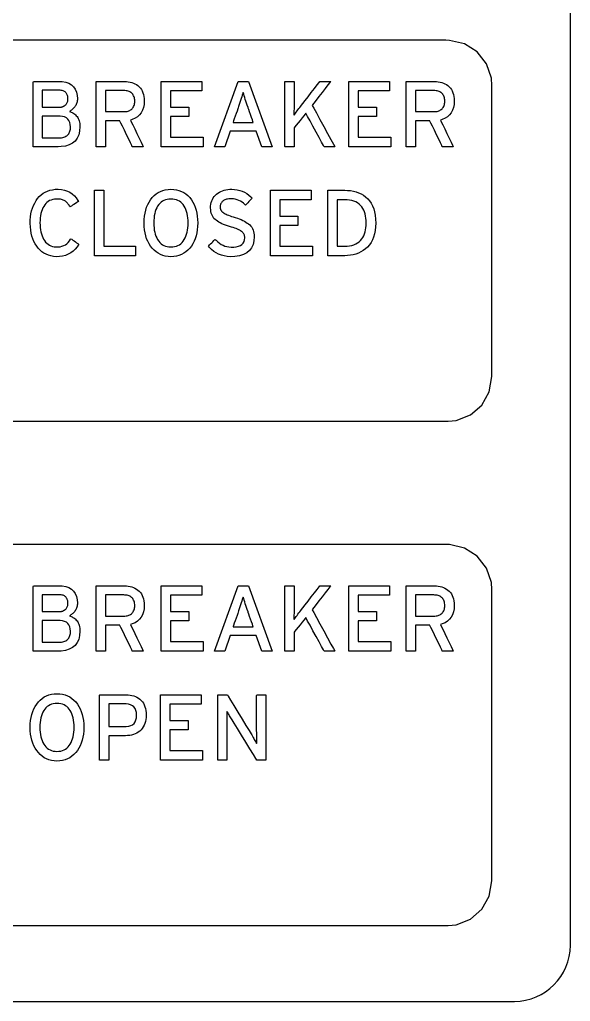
# Model space of a CAD drawing. Extents: x 1 to 47.7, y 0.2 to 33.3.
# Drawn here: x 24.37 to 25.353, y 4.851 to 6.603 of the extents above; entities that cross this region are included whole.
import ezdxf

# ---------------------------------------------------------------- set-up
doc = ezdxf.new("R2010")
doc.units = 0
doc.header["$MEASUREMENT"] = 0
doc.layers.add('4_0_____DWG', color=7, linetype='CONTINUOUS')

msp = doc.modelspace()

# ---------------------------------------------------------------- linework, layer by layer
at = {"layer": '4_0_____DWG'}
for points in [[(24.3505, 4.8511), (24.4235, 4.8511), (24.4945, 4.8511), (24.5634, 4.8511), (24.63, 4.8511), (24.6941, 4.8511), (24.7557, 4.8511), (24.8144, 4.8511), (24.8702, 4.8511), (24.8969, 4.8511), (24.9229, 4.8511), (24.948, 4.8511), (24.9723, 4.8511), (24.9957, 4.8511), (25.0182, 4.8511), (25.0399, 4.8511), (25.0606, 4.8511), (25.0804, 4.8511), (25.0992, 4.8511), (25.117, 4.8511), (25.1339, 4.8511), (25.1497, 4.8511), (25.1645, 4.8511), (25.1782, 4.8511), (25.1908, 4.8511), (25.2023, 4.8511), (25.2127, 4.8511), (25.2219, 4.8511), (25.23, 4.8511), (25.2369, 4.8511), (25.2426, 4.8511), (25.2471, 4.8511), (25.2503, 4.8511), (25.2522, 4.8511), (25.2529, 4.8511), (25.2631, 4.8516), (25.273, 4.8531), (25.2826, 4.8556), (25.2917, 4.859), (25.3005, 4.8632), (25.3087, 4.8682), (25.3164, 4.874), (25.3235, 4.8804), (25.33, 4.8875), (25.3358, 4.8952), (25.3408, 4.9035), (25.345, 4.9122), (25.3484, 4.9214), (25.3508, 4.931), (25.3524, 4.9409), (25.3529, 4.9511), (25.3529, 4.9517), (25.3529, 4.9533), (25.3529, 4.956), (25.3529, 4.9598), (25.3529, 4.9647), (25.3529, 4.9706), (25.3529, 4.9776), (25.3529, 4.9856), (25.3529, 4.9947), (25.3529, 5.0047), (25.3529, 5.0158), (25.3529, 5.0279), (25.3529, 5.041), (25.3529, 5.0551), (25.3529, 5.0701), (25.3529, 5.0862), (25.3529, 5.1032), (25.3529, 5.1211), (25.3529, 5.14), (25.3529, 5.1599), (25.3529, 5.1806), (25.3529, 5.2023), (25.3529, 5.2249), (25.3529, 5.2484), (25.3529, 5.2728), (25.3529, 5.2981), (25.3529, 5.3242), (25.3529, 5.3513), (25.3529, 5.3791), (25.3529, 5.4079), (25.3529, 5.4375), (25.3529, 5.4679), (25.3529, 5.4991), (25.3529, 5.5312), (25.3529, 5.564), (25.3529, 5.5977), (25.3529, 5.6322), (25.3529, 5.6674), (25.3529, 5.7402), (25.3529, 5.816), (25.3529, 5.8948), (25.3529, 5.9765), (25.3529, 6.061), (25.3529, 6.1482), (25.3529, 6.2382), (25.3529, 6.3307), (25.3529, 6.4258), (25.3529, 6.5234), (25.3529, 6.6233)], [(24.2295, 5.8863), (24.4325, 5.8863), (24.6414, 5.8863), (24.8358, 5.8863), (24.9214, 5.8863), (24.9958, 5.8863), (25.0566, 5.8863), (25.1012, 5.8863), (25.1272, 5.8863), (25.135, 5.8863), (25.149, 5.8879), (25.1744, 5.8979), (25.1946, 5.9154), (25.208, 5.9388), (25.2129, 5.9663), (25.2129, 5.9663), (25.2129, 5.9708), (25.2129, 5.9836), (25.2129, 6.03), (25.2129, 6.0975), (25.2129, 6.1778), (25.2129, 6.3442), (25.2129, 6.414), (25.2129, 6.4639), (25.2129, 6.4789), (25.2129, 6.4859), (25.212, 6.4985), (25.2032, 6.5244), (25.1867, 6.5455), (25.164, 6.56), (25.137, 6.5662), (25.1308, 6.5663), (25.1107, 6.5663), (25.0711, 6.5663), (25.0147, 6.5663), (24.9439, 6.5663), (24.8613, 6.5663), (24.6705, 6.5663), (24.2574, 6.5663)], [(24.6221, 6.3764), (24.6221, 6.493), (24.6949, 6.493), (24.6949, 6.4761), (24.639, 6.4761), (24.639, 6.4471), (24.6715, 6.4471), (24.6715, 6.4302), (24.639, 6.4302), (24.639, 6.3933), (24.6973, 6.3933), (24.6973, 6.3764), (24.6221, 6.3764)], [(24.8019, 6.3764), (24.7922, 6.4041), (24.7455, 6.4041), (24.7358, 6.3764), (24.7176, 6.3764), (24.7596, 6.493), (24.7782, 6.493), (24.8207, 6.3764), (24.8019, 6.3764)], [(24.9574, 6.3764), (24.9574, 6.493), (25.0302, 6.493), (25.0302, 6.4761), (24.9743, 6.4761), (24.9743, 6.4471), (25.0068, 6.4471), (25.0068, 6.4302), (24.9743, 6.4302), (24.9743, 6.3933), (25.0326, 6.3933), (25.0326, 6.3764), (24.9574, 6.3764)], [(24.5031, 6.1819), (24.5031, 6.2986), (24.52, 6.2986), (24.52, 6.199), (24.5764, 6.199), (24.5764, 6.1819), (24.5031, 6.1819)], [(24.8173, 6.1819), (24.8173, 6.2986), (24.89, 6.2986), (24.89, 6.2816), (24.8342, 6.2816), (24.8342, 6.2526), (24.8666, 6.2526), (24.8666, 6.2357), (24.8342, 6.2357), (24.8342, 6.1989), (24.8925, 6.1989), (24.8925, 6.1819), (24.8173, 6.1819)], [(24.2295, 4.9863), (24.4325, 4.9863), (24.6414, 4.9863), (24.8358, 4.9863), (24.9214, 4.9863), (24.9958, 4.9863), (25.0566, 4.9863), (25.1012, 4.9863), (25.1272, 4.9863), (25.135, 4.9863), (25.149, 4.9879), (25.1744, 4.9979), (25.1946, 5.0154), (25.208, 5.0388), (25.2129, 5.0663), (25.2129, 5.0663), (25.2129, 5.0708), (25.2129, 5.0836), (25.2129, 5.13), (25.2129, 5.1975), (25.2129, 5.2778), (25.2129, 5.4442), (25.2129, 5.514), (25.2129, 5.5639), (25.2129, 5.5789), (25.2129, 5.5859), (25.212, 5.5984), (25.2032, 5.6244), (25.1867, 5.6455), (25.164, 5.66), (25.137, 5.6662), (25.1308, 5.6663), (25.1107, 5.6663), (25.0711, 5.6663), (25.0147, 5.6663), (24.9439, 5.6663), (24.8613, 5.6663), (24.6705, 5.6663), (24.2574, 5.6663)], [(24.6221, 5.4762), (24.6221, 5.5928), (24.6949, 5.5928), (24.6949, 5.5759), (24.639, 5.5759), (24.639, 5.5469), (24.6715, 5.5469), (24.6715, 5.53), (24.639, 5.53), (24.639, 5.4931), (24.6973, 5.4931), (24.6973, 5.4762), (24.6221, 5.4762)], [(24.8019, 5.4762), (24.7922, 5.5039), (24.7455, 5.5039), (24.7358, 5.4762), (24.7176, 5.4762), (24.7596, 5.5928), (24.7782, 5.5928), (24.8207, 5.4762), (24.8019, 5.4762)], [(24.9574, 5.4762), (24.9574, 5.5928), (25.0302, 5.5928), (25.0302, 5.5759), (24.9743, 5.5759), (24.9743, 5.5469), (25.0068, 5.5469), (25.0068, 5.53), (24.9743, 5.53), (24.9743, 5.4931), (25.0326, 5.4931), (25.0326, 5.4762), (24.9574, 5.4762)], [(24.621, 5.2817), (24.621, 5.3984), (24.6938, 5.3984), (24.6938, 5.3814), (24.6379, 5.3814), (24.6379, 5.3524), (24.6703, 5.3524), (24.6703, 5.3355), (24.6379, 5.3355), (24.6379, 5.2987), (24.6962, 5.2987), (24.6962, 5.2817), (24.621, 5.2817)]]:
    msp.add_lwpolyline(points, dxfattribs=at)
for points in [[(24.4775, 6.4122), (24.4769, 6.4043), (24.4752, 6.3974), (24.4725, 6.3915), (24.4688, 6.3865), (24.4641, 6.3826), (24.4583, 6.3796), (24.4515, 6.3776), (24.4437, 6.3765), (24.4385, 6.3764), (24.4355, 6.3764), (24.43, 6.3764), (24.4229, 6.3764), (24.4151, 6.3764), (24.4075, 6.3764), (24.4008, 6.3764), (24.3961, 6.3764), (24.394, 6.3764), (24.394, 6.3799), (24.394, 6.3909), (24.394, 6.4073), (24.394, 6.4268), (24.394, 6.4471), (24.394, 6.4661), (24.394, 6.4814), (24.394, 6.491), (24.3942, 6.493), (24.397, 6.493), (24.4025, 6.493), (24.4096, 6.493), (24.4177, 6.493), (24.4256, 6.493), (24.4326, 6.493), (24.4378, 6.493), (24.4403, 6.493), (24.4459, 6.4927), (24.4522, 6.4916), (24.4577, 6.4897), (24.4623, 6.487), (24.4661, 6.4835), (24.4691, 6.4791), (24.4712, 6.4739), (24.4724, 6.4679), (24.4728, 6.4623), (24.4728, 6.4603), (24.4726, 6.4584), (24.4723, 6.4566), (24.4719, 6.4548), (24.4713, 6.4532), (24.4707, 6.4516), (24.47, 6.4501), (24.4691, 6.4487), (24.4682, 6.4473), (24.4672, 6.4461), (24.4661, 6.4449), (24.465, 6.4438), (24.4638, 6.4428), (24.4625, 6.4418), (24.4612, 6.4409), (24.4598, 6.44), (24.4586, 6.4393), (24.4603, 6.4388), (24.4619, 6.4382), (24.4635, 6.4375), (24.465, 6.4366), (24.4666, 6.4356), (24.468, 6.4344), (24.4695, 6.4332), (24.4709, 6.4317), (24.4723, 6.4302), (24.4735, 6.4284), (24.4745, 6.4266), (24.4754, 6.4245), (24.4761, 6.4224), (24.4767, 6.42), (24.4771, 6.4176), (24.4774, 6.4149)], [(24.5923, 6.4581), (24.5919, 6.4519), (24.5908, 6.4463), (24.5891, 6.4413), (24.5867, 6.4369), (24.5837, 6.4331), (24.5801, 6.4298), (24.5758, 6.4271), (24.5709, 6.4251), (24.5675, 6.4238), (24.569, 6.4209), (24.5717, 6.4153), (24.5752, 6.408), (24.5791, 6.3998), (24.5831, 6.3917), (24.5865, 6.3845), (24.5891, 6.3792), (24.5904, 6.3765), (24.5901, 6.3764), (24.5885, 6.3764), (24.5859, 6.3764), (24.5827, 6.3764), (24.5793, 6.3764), (24.5761, 6.3764), (24.5734, 6.3764), (24.5716, 6.3764), (24.5709, 6.3764), (24.57, 6.3784), (24.5677, 6.3832), (24.5644, 6.3899), (24.5606, 6.3976), (24.5568, 6.4056), (24.5533, 6.4129), (24.5505, 6.4186), (24.5488, 6.422), (24.5484, 6.4225), (24.5467, 6.4225), (24.5436, 6.4225), (24.5396, 6.4225), (24.5352, 6.4225), (24.5309, 6.4225), (24.5271, 6.4225), (24.5243, 6.4225), (24.5231, 6.4225), (24.523, 6.4214), (24.523, 6.4173), (24.523, 6.411), (24.523, 6.4035), (24.523, 6.3955), (24.523, 6.3879), (24.523, 6.3817), (24.523, 6.3775), (24.523, 6.3764), (24.5222, 6.3764), (24.5204, 6.3764), (24.518, 6.3764), (24.5151, 6.3764), (24.5123, 6.3764), (24.5097, 6.3764), (24.5077, 6.3764), (24.5066, 6.3764), (24.5065, 6.3777), (24.5065, 6.3863), (24.5065, 6.4008), (24.5065, 6.4192), (24.5065, 6.4393), (24.5065, 6.4589), (24.5065, 6.4758), (24.5065, 6.4879), (24.5065, 6.493), (24.508, 6.493), (24.5127, 6.493), (24.5195, 6.493), (24.5277, 6.493), (24.5363, 6.493), (24.5443, 6.493), (24.5509, 6.493), (24.555, 6.493), (24.557, 6.493), (24.5604, 6.4928), (24.5637, 6.4924), (24.5669, 6.4918), (24.57, 6.491), (24.5729, 6.4899), (24.5756, 6.4886), (24.5783, 6.4871), (24.5808, 6.4854), (24.5832, 6.4834), (24.5853, 6.4811), (24.5871, 6.4786), (24.5887, 6.4759), (24.5899, 6.4728), (24.5909, 6.4695), (24.5917, 6.466), (24.5921, 6.4622)], [(24.9131, 6.3764), (24.9119, 6.3786), (24.9087, 6.3844), (24.9042, 6.3928), (24.8988, 6.4026), (24.8933, 6.4128), (24.8881, 6.4224), (24.8839, 6.4301), (24.8812, 6.435), (24.8805, 6.4361), (24.8794, 6.4346), (24.877, 6.4317), (24.8739, 6.4278), (24.8704, 6.4234), (24.8668, 6.419), (24.8636, 6.415), (24.8611, 6.4119), (24.8598, 6.4102), (24.8596, 6.4096), (24.8596, 6.4072), (24.8596, 6.403), (24.8596, 6.3977), (24.8596, 6.392), (24.8596, 6.3864), (24.8596, 6.3815), (24.8596, 6.378), (24.8596, 6.3764), (24.8592, 6.3764), (24.8577, 6.3764), (24.8555, 6.3764), (24.8528, 6.3764), (24.85, 6.3764), (24.8474, 6.3764), (24.8451, 6.3764), (24.8437, 6.3764), (24.8432, 6.3765), (24.8432, 6.3819), (24.8432, 6.3941), (24.8432, 6.4109), (24.8432, 6.4304), (24.8432, 6.4503), (24.8432, 6.4685), (24.8432, 6.483), (24.8432, 6.4916), (24.8433, 6.493), (24.8444, 6.493), (24.8463, 6.493), (24.8488, 6.493), (24.8516, 6.493), (24.8544, 6.493), (24.8568, 6.493), (24.8587, 6.493), (24.8596, 6.493), (24.8596, 6.4922), (24.8596, 6.489), (24.8596, 6.4838), (24.8596, 6.4774), (24.8596, 6.4706), (24.8596, 6.464), (24.8596, 6.4584), (24.8596, 6.4545), (24.8596, 6.453), (24.8596, 6.4505), (24.8596, 6.4481), (24.8596, 6.4457), (24.8596, 6.4433), (24.8595, 6.4409), (24.8595, 6.4386), (24.8594, 6.4362), (24.8594, 6.434), (24.8597, 6.4328), (24.8609, 6.4346), (24.8622, 6.4364), (24.8636, 6.4383), (24.8651, 6.4402), (24.8666, 6.4423), (24.8682, 6.4444), (24.8699, 6.4466), (24.8716, 6.4488), (24.8728, 6.4504), (24.8753, 6.4535), (24.8794, 6.4589), (24.8846, 6.4656), (24.8903, 6.473), (24.8959, 6.4802), (24.9008, 6.4865), (24.9043, 6.491), (24.9058, 6.493), (24.9064, 6.493), (24.9081, 6.493), (24.9107, 6.493), (24.9138, 6.493), (24.9171, 6.493), (24.9202, 6.493), (24.9228, 6.493), (24.9246, 6.493), (24.925, 6.493), (24.9235, 6.491), (24.9201, 6.4866), (24.9153, 6.4805), (24.9097, 6.4734), (24.9041, 6.4662), (24.8989, 6.4596), (24.8948, 6.4543), (24.8924, 6.4512), (24.8922, 6.4502), (24.8949, 6.4453), (24.8996, 6.4366), (24.9058, 6.4252), (24.9126, 6.4126), (24.9194, 6.4001), (24.9254, 6.389), (24.9299, 6.3808), (24.9322, 6.3766), (24.932, 6.3764), (24.9304, 6.3764), (24.9279, 6.3764), (24.9248, 6.3764), (24.9215, 6.3764), (24.9184, 6.3764), (24.9157, 6.3764), (24.9138, 6.3764)], [(25.1457, 6.4581), (25.1453, 6.4519), (25.1442, 6.4463), (25.1425, 6.4413), (25.1401, 6.4369), (25.1371, 6.4331), (25.1335, 6.4298), (25.1292, 6.4271), (25.1243, 6.4251), (25.1209, 6.4238), (25.1224, 6.4209), (25.125, 6.4153), (25.1286, 6.408), (25.1325, 6.3998), (25.1365, 6.3917), (25.1399, 6.3845), (25.1425, 6.3792), (25.1438, 6.3765), (25.1435, 6.3764), (25.1418, 6.3764), (25.1393, 6.3764), (25.1361, 6.3764), (25.1327, 6.3764), (25.1295, 6.3764), (25.1268, 6.3764), (25.1249, 6.3764), (25.1243, 6.3764), (25.1234, 6.3784), (25.121, 6.3832), (25.1178, 6.3899), (25.114, 6.3976), (25.1102, 6.4056), (25.1067, 6.4129), (25.1039, 6.4186), (25.1022, 6.422), (25.1018, 6.4225), (25.1, 6.4225), (25.097, 6.4225), (25.093, 6.4225), (25.0886, 6.4225), (25.0843, 6.4225), (25.0805, 6.4225), (25.0777, 6.4225), (25.0765, 6.4225), (25.0764, 6.4214), (25.0764, 6.4173), (25.0764, 6.411), (25.0764, 6.4035), (25.0764, 6.3955), (25.0764, 6.3879), (25.0764, 6.3817), (25.0764, 6.3775), (25.0764, 6.3764), (25.0756, 6.3764), (25.0738, 6.3764), (25.0713, 6.3764), (25.0685, 6.3764), (25.0657, 6.3764), (25.0631, 6.3764), (25.0611, 6.3764), (25.06, 6.3764), (25.0599, 6.3777), (25.0599, 6.3863), (25.0599, 6.4008), (25.0599, 6.4192), (25.0599, 6.4393), (25.0599, 6.4589), (25.0599, 6.4758), (25.0599, 6.4879), (25.0599, 6.493), (25.0614, 6.493), (25.066, 6.493), (25.0729, 6.493), (25.0811, 6.493), (25.0897, 6.493), (25.0977, 6.493), (25.1042, 6.493), (25.1084, 6.493), (25.1104, 6.493), (25.1138, 6.4928), (25.1171, 6.4924), (25.1203, 6.4918), (25.1233, 6.491), (25.1263, 6.4899), (25.129, 6.4886), (25.1317, 6.4871), (25.1342, 6.4854), (25.1365, 6.4834), (25.1387, 6.4811), (25.1405, 6.4786), (25.142, 6.4759), (25.1433, 6.4728), (25.1443, 6.4695), (25.1451, 6.466), (25.1455, 6.4622)], [(24.4559, 6.4618), (24.4559, 6.4633), (24.4557, 6.4647), (24.4555, 6.4661), (24.4552, 6.4675), (24.4548, 6.4687), (24.4542, 6.47), (24.4536, 6.4711), (24.4529, 6.4722), (24.4521, 6.4732), (24.451, 6.4741), (24.4499, 6.4748), (24.4486, 6.4755), (24.4472, 6.476), (24.4456, 6.4764), (24.444, 6.4768), (24.4422, 6.477), (24.4403, 6.4771), (24.4391, 6.4771), (24.436, 6.4771), (24.4316, 6.4771), (24.4264, 6.4771), (24.4211, 6.4771), (24.4163, 6.4771), (24.4124, 6.4771), (24.4102, 6.4771), (24.4099, 6.4768), (24.4099, 6.4746), (24.4099, 6.4708), (24.4099, 6.4659), (24.4099, 6.4606), (24.4099, 6.4555), (24.4099, 6.4511), (24.4099, 6.448), (24.4099, 6.4468), (24.4111, 6.4468), (24.4142, 6.4468), (24.4186, 6.4468), (24.4238, 6.4468), (24.4291, 6.4468), (24.4339, 6.4468), (24.4378, 6.4468), (24.44, 6.4468), (24.4408, 6.4468), (24.4417, 6.4469), (24.4427, 6.447), (24.4436, 6.4471), (24.4444, 6.4472), (24.4453, 6.4474), (24.446, 6.4477), (24.4468, 6.4479), (24.4475, 6.4482), (24.4482, 6.4486), (24.4488, 6.4489), (24.4494, 6.4492), (24.45, 6.4496), (24.4506, 6.45), (24.4511, 6.4504), (24.4517, 6.4509), (24.4521, 6.4513), (24.4528, 6.4521), (24.4535, 6.4531), (24.4542, 6.4542), (24.4547, 6.4553), (24.4551, 6.4565), (24.4555, 6.4577), (24.4557, 6.459), (24.4559, 6.4604)], [(24.5752, 6.4576), (24.5751, 6.4598), (24.5749, 6.4618), (24.5745, 6.4637), (24.574, 6.4655), (24.5733, 6.4671), (24.5725, 6.4686), (24.5716, 6.47), (24.5705, 6.4712), (24.5693, 6.4723), (24.568, 6.4733), (24.5665, 6.4742), (24.565, 6.4749), (24.5634, 6.4755), (24.5616, 6.476), (24.5597, 6.4763), (24.5578, 6.4765), (24.556, 6.4766), (24.5543, 6.4766), (24.5507, 6.4766), (24.5457, 6.4766), (24.5399, 6.4766), (24.5342, 6.4766), (24.529, 6.4766), (24.5251, 6.4766), (24.5232, 6.4766), (24.523, 6.4758), (24.523, 6.4725), (24.523, 6.4674), (24.523, 6.4611), (24.523, 6.4544), (24.523, 6.4481), (24.523, 6.443), (24.523, 6.4397), (24.5232, 6.439), (24.5251, 6.439), (24.529, 6.439), (24.5342, 6.439), (24.5399, 6.439), (24.5457, 6.439), (24.5507, 6.439), (24.5543, 6.439), (24.556, 6.439), (24.5577, 6.439), (24.5597, 6.4392), (24.5615, 6.4395), (24.5633, 6.4399), (24.5649, 6.4405), (24.5664, 6.4412), (24.5678, 6.442), (24.5692, 6.443), (24.5704, 6.4441), (24.5715, 6.4453), (24.5724, 6.4466), (24.5733, 6.4481), (24.5739, 6.4498), (24.5745, 6.4515), (24.5749, 6.4534), (24.5751, 6.4555)], [(24.7775, 6.4465), (24.7762, 6.4504), (24.7749, 6.454), (24.7737, 6.4576), (24.7726, 6.4609), (24.7716, 6.4641), (24.7706, 6.4672), (24.7697, 6.4701), (24.7688, 6.4729), (24.7681, 6.4713), (24.7672, 6.4684), (24.7663, 6.4654), (24.7653, 6.4623), (24.7643, 6.459), (24.7631, 6.4555), (24.7619, 6.4518), (24.7607, 6.448), (24.76, 6.446), (24.7592, 6.4437), (24.7579, 6.44), (24.7563, 6.4354), (24.7546, 6.4306), (24.753, 6.426), (24.7518, 6.4223), (24.751, 6.4201), (24.7511, 6.4197), (24.7536, 6.4197), (24.7583, 6.4197), (24.7643, 6.4197), (24.7708, 6.4197), (24.7771, 6.4197), (24.7824, 6.4197), (24.7859, 6.4197), (24.7868, 6.4197), (24.7863, 6.4212), (24.7852, 6.4244), (24.7836, 6.4287), (24.782, 6.4336), (24.7803, 6.4384), (24.7789, 6.4425), (24.7778, 6.4454)], [(25.1286, 6.4576), (25.1285, 6.4598), (25.1283, 6.4618), (25.1279, 6.4637), (25.1274, 6.4655), (25.1267, 6.4671), (25.1259, 6.4686), (25.125, 6.47), (25.1239, 6.4712), (25.1227, 6.4723), (25.1214, 6.4733), (25.1199, 6.4742), (25.1184, 6.4749), (25.1167, 6.4755), (25.115, 6.476), (25.1131, 6.4763), (25.1112, 6.4765), (25.1094, 6.4766), (25.1077, 6.4766), (25.1041, 6.4766), (25.0991, 6.4766), (25.0933, 6.4766), (25.0876, 6.4766), (25.0824, 6.4766), (25.0785, 6.4766), (25.0765, 6.4766), (25.0764, 6.4758), (25.0764, 6.4725), (25.0764, 6.4674), (25.0764, 6.4611), (25.0764, 6.4544), (25.0764, 6.4481), (25.0764, 6.443), (25.0764, 6.4397), (25.0765, 6.439), (25.0785, 6.439), (25.0824, 6.439), (25.0876, 6.439), (25.0933, 6.439), (25.0991, 6.439), (25.1041, 6.439), (25.1077, 6.439), (25.1094, 6.439), (25.1111, 6.439), (25.1131, 6.4392), (25.1149, 6.4395), (25.1166, 6.4399), (25.1183, 6.4405), (25.1198, 6.4412), (25.1212, 6.442), (25.1225, 6.443), (25.1238, 6.4441), (25.1249, 6.4453), (25.1258, 6.4466), (25.1267, 6.4481), (25.1273, 6.4498), (25.1279, 6.4515), (25.1283, 6.4534), (25.1285, 6.4555)], [(24.4606, 6.4117), (24.4602, 6.416), (24.4593, 6.4197), (24.4578, 6.423), (24.4558, 6.4257), (24.4532, 6.4278), (24.4501, 6.4294), (24.4464, 6.4305), (24.4421, 6.431), (24.44, 6.4311), (24.4374, 6.4311), (24.4332, 6.4311), (24.428, 6.4311), (24.4225, 6.4311), (24.4173, 6.4311), (24.4131, 6.4311), (24.4105, 6.4311), (24.4099, 6.4309), (24.4099, 6.4284), (24.4099, 6.4237), (24.4099, 6.4174), (24.4099, 6.4105), (24.4099, 6.4038), (24.4099, 6.3979), (24.4099, 6.3939), (24.4099, 6.3923), (24.4111, 6.3923), (24.4143, 6.3923), (24.4188, 6.3923), (24.4241, 6.3923), (24.4295, 6.3923), (24.4343, 6.3923), (24.438, 6.3923), (24.4399, 6.3923), (24.4419, 6.3924), (24.4443, 6.3925), (24.4466, 6.3929), (24.4487, 6.3934), (24.4507, 6.394), (24.4524, 6.3949), (24.4539, 6.3958), (24.4553, 6.3969), (24.4564, 6.3982), (24.4574, 6.3995), (24.4582, 6.401), (24.459, 6.4025), (24.4595, 6.4041), (24.46, 6.4059), (24.4603, 6.4077), (24.4605, 6.4096)], [(24.4753, 6.2024), (24.4722, 6.1976), (24.4688, 6.1935), (24.4651, 6.1899), (24.4609, 6.1868), (24.4564, 6.1843), (24.4516, 6.1824), (24.4463, 6.1811), (24.4408, 6.1803), (24.4351, 6.1801), (24.4302, 6.1805), (24.4256, 6.1814), (24.4212, 6.1826), (24.4171, 6.1843), (24.4132, 6.1864), (24.4096, 6.189), (24.4062, 6.192), (24.4031, 6.1953), (24.4002, 6.1991), (24.3976, 6.2031), (24.3953, 6.2074), (24.3933, 6.212), (24.3917, 6.2168), (24.3905, 6.2219), (24.3895, 6.2274), (24.3889, 6.2331), (24.3886, 6.2391), (24.3888, 6.2451), (24.3892, 6.251), (24.39, 6.2565), (24.3912, 6.2618), (24.3927, 6.2668), (24.3945, 6.2715), (24.3966, 6.2759), (24.3991, 6.2801), (24.4019, 6.284), (24.4049, 6.2875), (24.4082, 6.2906), (24.4117, 6.2933), (24.4155, 6.2955), (24.4195, 6.2973), (24.4238, 6.2987), (24.4283, 6.2997), (24.4331, 6.3003), (24.4385, 6.3004), (24.4444, 6.2999), (24.4498, 6.2988), (24.4549, 6.2972), (24.4595, 6.295), (24.4637, 6.2922), (24.4675, 6.2889), (24.4708, 6.285), (24.4738, 6.2806), (24.4746, 6.2785), (24.4735, 6.2778), (24.4716, 6.2766), (24.4693, 6.2751), (24.4667, 6.2734), (24.4642, 6.2718), (24.4621, 6.2704), (24.4605, 6.2694), (24.4598, 6.269), (24.459, 6.2704), (24.458, 6.2719), (24.457, 6.2733), (24.4559, 6.2746), (24.4549, 6.2759), (24.4537, 6.277), (24.4526, 6.278), (24.4515, 6.2789), (24.4503, 6.2798), (24.449, 6.2805), (24.4476, 6.2811), (24.4461, 6.2816), (24.4445, 6.2821), (24.4429, 6.2825), (24.4412, 6.2827), (24.4394, 6.2829), (24.4376, 6.283), (24.4351, 6.283), (24.4318, 6.2827), (24.4288, 6.2821), (24.4259, 6.2812), (24.4233, 6.2801), (24.4208, 6.2786), (24.4185, 6.2769), (24.4164, 6.2748), (24.4145, 6.2725), (24.4128, 6.2699), (24.4112, 6.267), (24.4098, 6.2639), (24.4087, 6.2606), (24.4077, 6.257), (24.407, 6.2533), (24.4065, 6.2493), (24.4061, 6.245), (24.406, 6.2406), (24.4061, 6.2362), (24.4064, 6.232), (24.4069, 6.228), (24.4076, 6.2242), (24.4085, 6.2207), (24.4097, 6.2173), (24.411, 6.2142), (24.4125, 6.2114), (24.4143, 6.2087), (24.4162, 6.2062), (24.4182, 6.204), (24.4205, 6.2022), (24.4229, 6.2006), (24.4256, 6.1994), (24.4284, 6.1985), (24.4314, 6.1978), (24.4346, 6.1975), (24.4382, 6.1975), (24.4418, 6.1979), (24.4453, 6.1986), (24.4484, 6.1998), (24.4514, 6.2013), (24.4541, 6.2032), (24.4565, 6.2055), (24.4588, 6.2081), (24.4608, 6.2112), (24.4615, 6.2119), (24.4627, 6.2111), (24.4645, 6.2098), (24.4668, 6.2083), (24.4692, 6.2066), (24.4715, 6.205), (24.4734, 6.2037), (24.4748, 6.2027)], [(24.6876, 6.2403), (24.6874, 6.2341), (24.6868, 6.2282), (24.6859, 6.2226), (24.6847, 6.2173), (24.6831, 6.2122), (24.6812, 6.2075), (24.6789, 6.2031), (24.6763, 6.199), (24.6733, 6.1952), (24.67, 6.1917), (24.6665, 6.1887), (24.6626, 6.1861), (24.6586, 6.184), (24.6542, 6.1824), (24.6496, 6.1812), (24.6448, 6.1804), (24.6397, 6.1801), (24.6346, 6.1804), (24.6298, 6.1812), (24.6252, 6.1824), (24.621, 6.184), (24.6169, 6.1861), (24.6132, 6.1887), (24.6097, 6.1917), (24.6065, 6.1952), (24.6035, 6.199), (24.6008, 6.2031), (24.5985, 6.2075), (24.5965, 6.2122), (24.5949, 6.2173), (24.5936, 6.2226), (24.5927, 6.2282), (24.5921, 6.2341), (24.5919, 6.2403), (24.5921, 6.2465), (24.5927, 6.2524), (24.5936, 6.258), (24.5949, 6.2634), (24.5965, 6.2684), (24.5985, 6.2732), (24.6008, 6.2776), (24.6035, 6.2818), (24.6065, 6.2856), (24.6097, 6.289), (24.6132, 6.292), (24.6169, 6.2945), (24.621, 6.2966), (24.6252, 6.2982), (24.6298, 6.2994), (24.6346, 6.3001), (24.6397, 6.3004), (24.6448, 6.3001), (24.6496, 6.2994), (24.6542, 6.2982), (24.6586, 6.2966), (24.6626, 6.2945), (24.6665, 6.292), (24.67, 6.289), (24.6733, 6.2856), (24.6763, 6.2818), (24.6789, 6.2776), (24.6812, 6.2732), (24.6831, 6.2684), (24.6847, 6.2634), (24.6859, 6.258), (24.6868, 6.2524), (24.6874, 6.2465)], [(24.7886, 6.2154), (24.7881, 6.2081), (24.7865, 6.2016), (24.7839, 6.1959), (24.7801, 6.1911), (24.7753, 6.1872), (24.7693, 6.1841), (24.7623, 6.1819), (24.7541, 6.1805), (24.7457, 6.1801), (24.7401, 6.1805), (24.7348, 6.1814), (24.7298, 6.1828), (24.725, 6.1846), (24.7205, 6.1869), (24.7163, 6.1896), (24.7124, 6.1928), (24.7087, 6.1964), (24.7066, 6.199), (24.7074, 6.1997), (24.7087, 6.2011), (24.7105, 6.2029), (24.7126, 6.2049), (24.7146, 6.2069), (24.7164, 6.2088), (24.7178, 6.2102), (24.7186, 6.2109), (24.7203, 6.2093), (24.7233, 6.2066), (24.7263, 6.2042), (24.7295, 6.2021), (24.7328, 6.2004), (24.7362, 6.1991), (24.7398, 6.1981), (24.7434, 6.1975), (24.7472, 6.1972), (24.752, 6.1973), (24.7565, 6.1978), (24.7605, 6.1988), (24.7638, 6.2003), (24.7666, 6.2021), (24.7687, 6.2044), (24.7703, 6.2072), (24.7712, 6.2104), (24.7715, 6.214), (24.7715, 6.2156), (24.7713, 6.217), (24.7709, 6.2184), (24.7704, 6.2197), (24.7698, 6.2209), (24.769, 6.2221), (24.7681, 6.2232), (24.767, 6.2243), (24.7658, 6.2253), (24.7643, 6.2263), (24.7627, 6.2273), (24.7608, 6.2283), (24.7587, 6.2292), (24.7563, 6.2302), (24.7538, 6.2311), (24.751, 6.232), (24.7481, 6.233), (24.7446, 6.2339), (24.7408, 6.2351), (24.7372, 6.2364), (24.7338, 6.2377), (24.7307, 6.239), (24.7278, 6.2404), (24.7251, 6.2419), (24.7227, 6.2435), (24.7205, 6.2451), (24.7185, 6.2467), (24.7167, 6.2485), (24.7151, 6.2505), (24.7138, 6.2528), (24.7127, 6.2552), (24.7119, 6.2578), (24.7112, 6.2607), (24.7108, 6.2637), (24.7107, 6.267), (24.7107, 6.2704), (24.7111, 6.2736), (24.7118, 6.2767), (24.7127, 6.2797), (24.7139, 6.2824), (24.7153, 6.285), (24.7171, 6.2874), (24.7191, 6.2897), (24.7214, 6.2918), (24.7238, 6.2936), (24.7263, 6.2952), (24.729, 6.2966), (24.7319, 6.2977), (24.7349, 6.2987), (24.738, 6.2994), (24.7413, 6.3), (24.7447, 6.3003), (24.7484, 6.3004), (24.7534, 6.3001), (24.7581, 6.2995), (24.7627, 6.2984), (24.7671, 6.2969), (24.7712, 6.2951), (24.7752, 6.2928), (24.7789, 6.2901), (24.7825, 6.287), (24.7849, 6.2846), (24.7842, 6.2839), (24.7829, 6.2825), (24.7811, 6.2807), (24.7791, 6.2786), (24.7771, 6.2765), (24.7753, 6.2747), (24.7739, 6.2732), (24.773, 6.2723), (24.7718, 6.2734), (24.7693, 6.2756), (24.7667, 6.2776), (24.7639, 6.2793), (24.761, 6.2806), (24.7579, 6.2818), (24.7547, 6.2826), (24.7513, 6.2831), (24.7478, 6.2833), (24.7451, 6.2833), (24.743, 6.2831), (24.7411, 6.2829), (24.7393, 6.2825), (24.7376, 6.2821), (24.7361, 6.2815), (24.7347, 6.2809), (24.7335, 6.2802), (24.7324, 6.2793), (24.7314, 6.2784), (24.7305, 6.2773), (24.7298, 6.2763), (24.7291, 6.2752), (24.7286, 6.274), (24.7282, 6.2728), (24.7279, 6.2715), (24.7278, 6.2701), (24.7277, 6.2688), (24.7277, 6.2681), (24.7278, 6.2675), (24.7279, 6.2668), (24.728, 6.2662), (24.7281, 6.2656), (24.7282, 6.2651), (24.7284, 6.2645), (24.7286, 6.264), (24.7289, 6.2635), (24.7292, 6.2629), (24.7295, 6.2624), (24.7299, 6.2618), (24.7303, 6.2613), (24.7308, 6.2608), (24.7313, 6.2603), (24.7319, 6.2598), (24.7325, 6.2593), (24.7334, 6.2586), (24.7348, 6.2577), (24.7365, 6.2567), (24.7384, 6.2558), (24.7405, 6.2549), (24.7428, 6.2539), (24.7454, 6.253), (24.7482, 6.252), (24.7512, 6.251), (24.7547, 6.2499), (24.7584, 6.2488), (24.7618, 6.2475), (24.7651, 6.2462), (24.7681, 6.2448), (24.771, 6.2433), (24.7737, 6.2418), (24.7762, 6.2402), (24.7785, 6.2386), (24.7806, 6.2368), (24.7824, 6.2348), (24.784, 6.2327), (24.7854, 6.2303), (24.7865, 6.2277), (24.7874, 6.225), (24.788, 6.222), (24.7884, 6.2188)], [(25.0055, 6.2402), (25.0053, 6.2332), (25.0045, 6.2267), (25.0033, 6.2206), (25.0017, 6.215), (24.9997, 6.2099), (24.9972, 6.2052), (24.9942, 6.201), (24.9908, 6.1972), (24.9871, 6.194), (24.9831, 6.1911), (24.9789, 6.1886), (24.9746, 6.1865), (24.97, 6.1848), (24.9652, 6.1835), (24.9603, 6.1826), (24.9551, 6.1821), (24.9505, 6.1819), (24.949, 6.1819), (24.9455, 6.1819), (24.9409, 6.1819), (24.9355, 6.1819), (24.9301, 6.1819), (24.9253, 6.1819), (24.9216, 6.1819), (24.9198, 6.1819), (24.9197, 6.1843), (24.9197, 6.1944), (24.9197, 6.2104), (24.9197, 6.2299), (24.9197, 6.2506), (24.9197, 6.2701), (24.9197, 6.286), (24.9197, 6.2962), (24.9198, 6.2986), (24.9216, 6.2986), (24.9253, 6.2986), (24.9301, 6.2986), (24.9355, 6.2986), (24.9409, 6.2986), (24.9455, 6.2986), (24.949, 6.2986), (24.9505, 6.2986), (24.9552, 6.2985), (24.9604, 6.298), (24.9655, 6.2971), (24.9703, 6.2959), (24.9749, 6.2942), (24.9793, 6.2922), (24.9835, 6.2897), (24.9874, 6.2869), (24.9911, 6.2836), (24.9944, 6.2799), (24.9973, 6.2756), (24.9998, 6.2709), (25.0018, 6.2657), (25.0034, 6.2601), (25.0045, 6.2539), (25.0053, 6.2473)], [(24.6704, 6.2403), (24.6703, 6.2449), (24.6699, 6.2492), (24.6694, 6.2533), (24.6687, 6.2572), (24.6677, 6.2608), (24.6665, 6.2642), (24.6651, 6.2674), (24.6635, 6.2703), (24.6617, 6.273), (24.6597, 6.2753), (24.6574, 6.2773), (24.655, 6.279), (24.6523, 6.2804), (24.6495, 6.2815), (24.6464, 6.2823), (24.6431, 6.2828), (24.6397, 6.283), (24.6363, 6.2828), (24.6331, 6.2823), (24.6301, 6.2815), (24.6273, 6.2804), (24.6247, 6.279), (24.6222, 6.2773), (24.62, 6.2753), (24.618, 6.273), (24.6161, 6.2703), (24.6145, 6.2674), (24.6131, 6.2642), (24.6119, 6.2608), (24.6109, 6.2572), (24.6101, 6.2533), (24.6096, 6.2492), (24.6093, 6.2449), (24.6091, 6.2403), (24.6093, 6.2358), (24.6096, 6.2315), (24.6101, 6.2274), (24.6109, 6.2236), (24.6119, 6.22), (24.6131, 6.2166), (24.6145, 6.2135), (24.6161, 6.2106), (24.618, 6.2079), (24.62, 6.2054), (24.6222, 6.2033), (24.6247, 6.2015), (24.6273, 6.2001), (24.6301, 6.1989), (24.6331, 6.1981), (24.6363, 6.1976), (24.6397, 6.1975), (24.6431, 6.1976), (24.6464, 6.1981), (24.6495, 6.1989), (24.6523, 6.2001), (24.655, 6.2015), (24.6574, 6.2033), (24.6597, 6.2054), (24.6617, 6.2079), (24.6635, 6.2106), (24.6651, 6.2135), (24.6665, 6.2166), (24.6677, 6.22), (24.6687, 6.2236), (24.6694, 6.2274), (24.6699, 6.2315), (24.6703, 6.2358)], [(24.9883, 6.2402), (24.9882, 6.2446), (24.9878, 6.2487), (24.9872, 6.2527), (24.9864, 6.2564), (24.9852, 6.2599), (24.9839, 6.2632), (24.9823, 6.2662), (24.9804, 6.2691), (24.9783, 6.2717), (24.9758, 6.274), (24.973, 6.2761), (24.9699, 6.2778), (24.9665, 6.2792), (24.9628, 6.2803), (24.9588, 6.281), (24.9545, 6.2815), (24.9505, 6.2816), (24.9498, 6.2816), (24.9483, 6.2816), (24.9461, 6.2816), (24.9437, 6.2816), (24.9413, 6.2816), (24.9391, 6.2816), (24.9375, 6.2816), (24.9367, 6.2816), (24.9366, 6.28), (24.9366, 6.2728), (24.9366, 6.2614), (24.9366, 6.2476), (24.9366, 6.2329), (24.9366, 6.2191), (24.9366, 6.2077), (24.9366, 6.2005), (24.9367, 6.1989), (24.9375, 6.1989), (24.9391, 6.1989), (24.9413, 6.1989), (24.9437, 6.1989), (24.9461, 6.1989), (24.9483, 6.1989), (24.9498, 6.1989), (24.9505, 6.1989), (24.9545, 6.199), (24.9588, 6.1995), (24.9628, 6.2003), (24.9665, 6.2014), (24.9699, 6.2028), (24.973, 6.2046), (24.9758, 6.2066), (24.9783, 6.209), (24.9804, 6.2117), (24.9823, 6.2145), (24.9839, 6.2176), (24.9852, 6.2208), (24.9864, 6.2243), (24.9872, 6.228), (24.9878, 6.2318), (24.9882, 6.2359)], [(24.4775, 5.5119), (24.4769, 5.5041), (24.4752, 5.4972), (24.4725, 5.4913), (24.4688, 5.4863), (24.4641, 5.4824), (24.4583, 5.4794), (24.4515, 5.4774), (24.4437, 5.4763), (24.4385, 5.4762), (24.4355, 5.4762), (24.43, 5.4762), (24.4229, 5.4762), (24.4151, 5.4762), (24.4075, 5.4762), (24.4008, 5.4762), (24.3961, 5.4762), (24.394, 5.4762), (24.394, 5.4797), (24.394, 5.4907), (24.394, 5.5071), (24.394, 5.5266), (24.394, 5.5469), (24.394, 5.5659), (24.394, 5.5812), (24.394, 5.5908), (24.3942, 5.5928), (24.397, 5.5928), (24.4025, 5.5928), (24.4096, 5.5928), (24.4177, 5.5928), (24.4256, 5.5928), (24.4326, 5.5928), (24.4378, 5.5928), (24.4403, 5.5928), (24.4459, 5.5925), (24.4522, 5.5914), (24.4577, 5.5895), (24.4623, 5.5868), (24.4661, 5.5833), (24.4691, 5.5789), (24.4712, 5.5737), (24.4724, 5.5677), (24.4728, 5.5621), (24.4728, 5.5601), (24.4726, 5.5582), (24.4723, 5.5564), (24.4719, 5.5546), (24.4713, 5.553), (24.4707, 5.5514), (24.47, 5.5499), (24.4691, 5.5485), (24.4682, 5.5471), (24.4672, 5.5459), (24.4661, 5.5447), (24.465, 5.5436), (24.4638, 5.5426), (24.4625, 5.5416), (24.4612, 5.5407), (24.4598, 5.5398), (24.4586, 5.5391), (24.4603, 5.5386), (24.4619, 5.538), (24.4635, 5.5373), (24.465, 5.5364), (24.4666, 5.5354), (24.468, 5.5342), (24.4695, 5.533), (24.4709, 5.5315), (24.4723, 5.53), (24.4735, 5.5282), (24.4745, 5.5264), (24.4754, 5.5243), (24.4761, 5.5222), (24.4767, 5.5198), (24.4771, 5.5174), (24.4774, 5.5147)], [(24.5923, 5.5579), (24.5919, 5.5517), (24.5908, 5.5461), (24.5891, 5.5411), (24.5867, 5.5367), (24.5837, 5.5329), (24.5801, 5.5296), (24.5758, 5.5269), (24.5709, 5.5249), (24.5675, 5.5236), (24.569, 5.5207), (24.5717, 5.5151), (24.5752, 5.5078), (24.5791, 5.4996), (24.5831, 5.4915), (24.5865, 5.4843), (24.5891, 5.479), (24.5904, 5.4763), (24.5901, 5.4762), (24.5885, 5.4762), (24.5859, 5.4762), (24.5827, 5.4762), (24.5793, 5.4762), (24.5761, 5.4762), (24.5734, 5.4762), (24.5716, 5.4762), (24.5709, 5.4762), (24.57, 5.4782), (24.5677, 5.483), (24.5644, 5.4897), (24.5606, 5.4974), (24.5568, 5.5054), (24.5533, 5.5127), (24.5505, 5.5184), (24.5488, 5.5218), (24.5484, 5.5223), (24.5467, 5.5223), (24.5436, 5.5223), (24.5396, 5.5223), (24.5352, 5.5223), (24.5309, 5.5223), (24.5271, 5.5223), (24.5243, 5.5223), (24.5231, 5.5223), (24.523, 5.5212), (24.523, 5.5171), (24.523, 5.5108), (24.523, 5.5033), (24.523, 5.4953), (24.523, 5.4877), (24.523, 5.4815), (24.523, 5.4773), (24.523, 5.4762), (24.5222, 5.4762), (24.5204, 5.4762), (24.518, 5.4762), (24.5151, 5.4762), (24.5123, 5.4762), (24.5097, 5.4762), (24.5077, 5.4762), (24.5066, 5.4762), (24.5065, 5.4775), (24.5065, 5.486), (24.5065, 5.5006), (24.5065, 5.519), (24.5065, 5.5391), (24.5065, 5.5587), (24.5065, 5.5756), (24.5065, 5.5877), (24.5065, 5.5928), (24.508, 5.5928), (24.5127, 5.5928), (24.5195, 5.5928), (24.5277, 5.5928), (24.5363, 5.5928), (24.5443, 5.5928), (24.5509, 5.5928), (24.555, 5.5928), (24.557, 5.5928), (24.5604, 5.5926), (24.5637, 5.5922), (24.5669, 5.5916), (24.57, 5.5908), (24.5729, 5.5897), (24.5756, 5.5884), (24.5783, 5.5869), (24.5808, 5.5852), (24.5832, 5.5832), (24.5853, 5.5809), (24.5871, 5.5784), (24.5887, 5.5757), (24.5899, 5.5726), (24.5909, 5.5693), (24.5917, 5.5658), (24.5921, 5.562)], [(24.9131, 5.4762), (24.9119, 5.4784), (24.9087, 5.4842), (24.9042, 5.4926), (24.8988, 5.5024), (24.8933, 5.5126), (24.8881, 5.5222), (24.8839, 5.5299), (24.8812, 5.5348), (24.8805, 5.5359), (24.8794, 5.5344), (24.877, 5.5315), (24.8739, 5.5276), (24.8704, 5.5232), (24.8668, 5.5188), (24.8636, 5.5148), (24.8611, 5.5117), (24.8598, 5.51), (24.8596, 5.5094), (24.8596, 5.507), (24.8596, 5.5028), (24.8596, 5.4975), (24.8596, 5.4918), (24.8596, 5.4862), (24.8596, 5.4813), (24.8596, 5.4778), (24.8596, 5.4762), (24.8592, 5.4762), (24.8577, 5.4762), (24.8555, 5.4762), (24.8528, 5.4762), (24.85, 5.4762), (24.8474, 5.4762), (24.8451, 5.4762), (24.8437, 5.4762), (24.8432, 5.4763), (24.8432, 5.4817), (24.8432, 5.4939), (24.8432, 5.5107), (24.8432, 5.5302), (24.8432, 5.5501), (24.8432, 5.5683), (24.8432, 5.5828), (24.8432, 5.5914), (24.8433, 5.5928), (24.8444, 5.5928), (24.8463, 5.5928), (24.8488, 5.5928), (24.8516, 5.5928), (24.8544, 5.5928), (24.8568, 5.5928), (24.8587, 5.5928), (24.8596, 5.5928), (24.8596, 5.592), (24.8596, 5.5888), (24.8596, 5.5836), (24.8596, 5.5772), (24.8596, 5.5704), (24.8596, 5.5638), (24.8596, 5.5582), (24.8596, 5.5543), (24.8596, 5.5528), (24.8596, 5.5503), (24.8596, 5.5479), (24.8596, 5.5455), (24.8596, 5.5431), (24.8595, 5.5407), (24.8595, 5.5384), (24.8594, 5.536), (24.8594, 5.5338), (24.8597, 5.5326), (24.8609, 5.5344), (24.8622, 5.5362), (24.8636, 5.5381), (24.8651, 5.54), (24.8666, 5.5421), (24.8682, 5.5442), (24.8699, 5.5464), (24.8716, 5.5486), (24.8728, 5.5502), (24.8753, 5.5533), (24.8794, 5.5587), (24.8846, 5.5654), (24.8903, 5.5728), (24.8959, 5.58), (24.9008, 5.5863), (24.9043, 5.5908), (24.9058, 5.5928), (24.9064, 5.5928), (24.9081, 5.5928), (24.9107, 5.5928), (24.9138, 5.5928), (24.9171, 5.5928), (24.9202, 5.5928), (24.9228, 5.5928), (24.9246, 5.5928), (24.925, 5.5928), (24.9235, 5.5908), (24.9201, 5.5864), (24.9153, 5.5803), (24.9097, 5.5732), (24.9041, 5.566), (24.8989, 5.5594), (24.8948, 5.5541), (24.8924, 5.551), (24.8922, 5.55), (24.8949, 5.5451), (24.8996, 5.5364), (24.9058, 5.525), (24.9126, 5.5124), (24.9194, 5.4999), (24.9254, 5.4888), (24.9299, 5.4806), (24.9322, 5.4764), (24.932, 5.4762), (24.9304, 5.4762), (24.9279, 5.4762), (24.9248, 5.4762), (24.9215, 5.4762), (24.9184, 5.4762), (24.9157, 5.4762), (24.9138, 5.4762)], [(25.1457, 5.5579), (25.1453, 5.5517), (25.1442, 5.5461), (25.1425, 5.5411), (25.1401, 5.5367), (25.1371, 5.5329), (25.1335, 5.5296), (25.1292, 5.5269), (25.1243, 5.5249), (25.1209, 5.5236), (25.1224, 5.5207), (25.125, 5.5151), (25.1286, 5.5078), (25.1325, 5.4996), (25.1365, 5.4915), (25.1399, 5.4843), (25.1425, 5.479), (25.1438, 5.4763), (25.1435, 5.4762), (25.1418, 5.4762), (25.1393, 5.4762), (25.1361, 5.4762), (25.1327, 5.4762), (25.1295, 5.4762), (25.1268, 5.4762), (25.1249, 5.4762), (25.1243, 5.4762), (25.1234, 5.4782), (25.121, 5.483), (25.1178, 5.4897), (25.114, 5.4974), (25.1102, 5.5054), (25.1067, 5.5127), (25.1039, 5.5184), (25.1022, 5.5218), (25.1018, 5.5223), (25.1, 5.5223), (25.097, 5.5223), (25.093, 5.5223), (25.0886, 5.5223), (25.0843, 5.5223), (25.0805, 5.5223), (25.0777, 5.5223), (25.0765, 5.5223), (25.0764, 5.5212), (25.0764, 5.5171), (25.0764, 5.5108), (25.0764, 5.5033), (25.0764, 5.4953), (25.0764, 5.4877), (25.0764, 5.4815), (25.0764, 5.4773), (25.0764, 5.4762), (25.0756, 5.4762), (25.0738, 5.4762), (25.0713, 5.4762), (25.0685, 5.4762), (25.0657, 5.4762), (25.0631, 5.4762), (25.0611, 5.4762), (25.06, 5.4762), (25.0599, 5.4775), (25.0599, 5.486), (25.0599, 5.5006), (25.0599, 5.519), (25.0599, 5.5391), (25.0599, 5.5587), (25.0599, 5.5756), (25.0599, 5.5877), (25.0599, 5.5928), (25.0614, 5.5928), (25.066, 5.5928), (25.0729, 5.5928), (25.0811, 5.5928), (25.0897, 5.5928), (25.0977, 5.5928), (25.1042, 5.5928), (25.1084, 5.5928), (25.1104, 5.5928), (25.1138, 5.5926), (25.1171, 5.5922), (25.1203, 5.5916), (25.1233, 5.5908), (25.1263, 5.5897), (25.129, 5.5884), (25.1317, 5.5869), (25.1342, 5.5852), (25.1365, 5.5832), (25.1387, 5.5809), (25.1405, 5.5784), (25.142, 5.5757), (25.1433, 5.5726), (25.1443, 5.5693), (25.1451, 5.5658), (25.1455, 5.562)], [(24.4559, 5.5616), (24.4559, 5.5631), (24.4557, 5.5645), (24.4555, 5.5659), (24.4552, 5.5673), (24.4548, 5.5685), (24.4542, 5.5698), (24.4536, 5.5709), (24.4529, 5.572), (24.4521, 5.573), (24.451, 5.5739), (24.4499, 5.5746), (24.4486, 5.5753), (24.4472, 5.5758), (24.4456, 5.5762), (24.444, 5.5766), (24.4422, 5.5768), (24.4403, 5.5769), (24.4391, 5.5769), (24.436, 5.5769), (24.4316, 5.5769), (24.4264, 5.5769), (24.4211, 5.5769), (24.4163, 5.5769), (24.4124, 5.5769), (24.4102, 5.5769), (24.4099, 5.5766), (24.4099, 5.5744), (24.4099, 5.5706), (24.4099, 5.5657), (24.4099, 5.5604), (24.4099, 5.5553), (24.4099, 5.5509), (24.4099, 5.5478), (24.4099, 5.5466), (24.4111, 5.5466), (24.4142, 5.5466), (24.4186, 5.5466), (24.4238, 5.5466), (24.4291, 5.5466), (24.4339, 5.5466), (24.4378, 5.5466), (24.44, 5.5466), (24.4408, 5.5466), (24.4417, 5.5467), (24.4427, 5.5468), (24.4436, 5.5469), (24.4444, 5.547), (24.4453, 5.5472), (24.446, 5.5475), (24.4468, 5.5477), (24.4475, 5.548), (24.4482, 5.5484), (24.4488, 5.5487), (24.4494, 5.549), (24.45, 5.5494), (24.4506, 5.5498), (24.4511, 5.5502), (24.4517, 5.5507), (24.4521, 5.5511), (24.4528, 5.5519), (24.4535, 5.5529), (24.4542, 5.554), (24.4547, 5.5551), (24.4551, 5.5563), (24.4555, 5.5575), (24.4557, 5.5588), (24.4559, 5.5602)], [(24.5752, 5.5574), (24.5751, 5.5596), (24.5749, 5.5616), (24.5745, 5.5635), (24.574, 5.5653), (24.5733, 5.5669), (24.5725, 5.5684), (24.5716, 5.5698), (24.5705, 5.571), (24.5693, 5.5721), (24.568, 5.5731), (24.5665, 5.574), (24.565, 5.5747), (24.5634, 5.5753), (24.5616, 5.5758), (24.5597, 5.5761), (24.5578, 5.5763), (24.556, 5.5764), (24.5543, 5.5764), (24.5507, 5.5764), (24.5457, 5.5764), (24.5399, 5.5764), (24.5342, 5.5764), (24.529, 5.5764), (24.5251, 5.5764), (24.5232, 5.5764), (24.523, 5.5756), (24.523, 5.5723), (24.523, 5.5672), (24.523, 5.5609), (24.523, 5.5542), (24.523, 5.5479), (24.523, 5.5428), (24.523, 5.5395), (24.5232, 5.5388), (24.5251, 5.5388), (24.529, 5.5388), (24.5342, 5.5388), (24.5399, 5.5388), (24.5457, 5.5388), (24.5507, 5.5388), (24.5543, 5.5388), (24.556, 5.5388), (24.5577, 5.5388), (24.5597, 5.539), (24.5615, 5.5393), (24.5633, 5.5397), (24.5649, 5.5403), (24.5664, 5.541), (24.5678, 5.5418), (24.5692, 5.5428), (24.5704, 5.5439), (24.5715, 5.5451), (24.5724, 5.5464), (24.5733, 5.5479), (24.5739, 5.5496), (24.5745, 5.5513), (24.5749, 5.5532), (24.5751, 5.5553)], [(24.7775, 5.5463), (24.7762, 5.5502), (24.7749, 5.5538), (24.7737, 5.5574), (24.7726, 5.5607), (24.7716, 5.5639), (24.7706, 5.567), (24.7697, 5.5699), (24.7688, 5.5727), (24.7681, 5.5711), (24.7672, 5.5682), (24.7663, 5.5652), (24.7653, 5.5621), (24.7643, 5.5588), (24.7631, 5.5553), (24.7619, 5.5516), (24.7607, 5.5478), (24.76, 5.5458), (24.7592, 5.5435), (24.7579, 5.5398), (24.7563, 5.5352), (24.7546, 5.5304), (24.753, 5.5258), (24.7518, 5.5221), (24.751, 5.5199), (24.7511, 5.5195), (24.7536, 5.5195), (24.7583, 5.5195), (24.7643, 5.5195), (24.7708, 5.5195), (24.7771, 5.5195), (24.7824, 5.5195), (24.7859, 5.5195), (24.7868, 5.5195), (24.7863, 5.521), (24.7852, 5.5242), (24.7836, 5.5285), (24.782, 5.5334), (24.7803, 5.5382), (24.7789, 5.5423), (24.7778, 5.5452)], [(25.1286, 5.5574), (25.1285, 5.5596), (25.1283, 5.5616), (25.1279, 5.5635), (25.1274, 5.5653), (25.1267, 5.5669), (25.1259, 5.5684), (25.125, 5.5698), (25.1239, 5.571), (25.1227, 5.5721), (25.1214, 5.5731), (25.1199, 5.574), (25.1184, 5.5747), (25.1167, 5.5753), (25.115, 5.5758), (25.1131, 5.5761), (25.1112, 5.5763), (25.1094, 5.5764), (25.1077, 5.5764), (25.1041, 5.5764), (25.0991, 5.5764), (25.0933, 5.5764), (25.0876, 5.5764), (25.0824, 5.5764), (25.0785, 5.5764), (25.0765, 5.5764), (25.0764, 5.5756), (25.0764, 5.5723), (25.0764, 5.5672), (25.0764, 5.5609), (25.0764, 5.5542), (25.0764, 5.5479), (25.0764, 5.5428), (25.0764, 5.5395), (25.0765, 5.5388), (25.0785, 5.5388), (25.0824, 5.5388), (25.0876, 5.5388), (25.0933, 5.5388), (25.0991, 5.5388), (25.1041, 5.5388), (25.1077, 5.5388), (25.1094, 5.5388), (25.1111, 5.5388), (25.1131, 5.539), (25.1149, 5.5393), (25.1166, 5.5397), (25.1183, 5.5403), (25.1198, 5.541), (25.1212, 5.5418), (25.1225, 5.5428), (25.1238, 5.5439), (25.1249, 5.5451), (25.1258, 5.5464), (25.1267, 5.5479), (25.1273, 5.5496), (25.1279, 5.5513), (25.1283, 5.5532), (25.1285, 5.5553)], [(24.4606, 5.5115), (24.4602, 5.5158), (24.4593, 5.5195), (24.4578, 5.5228), (24.4558, 5.5255), (24.4532, 5.5276), (24.4501, 5.5292), (24.4464, 5.5303), (24.4421, 5.5308), (24.44, 5.5309), (24.4374, 5.5309), (24.4332, 5.5309), (24.428, 5.5309), (24.4225, 5.5309), (24.4173, 5.5309), (24.4131, 5.5309), (24.4105, 5.5309), (24.4099, 5.5307), (24.4099, 5.5282), (24.4099, 5.5235), (24.4099, 5.5172), (24.4099, 5.5103), (24.4099, 5.5036), (24.4099, 5.4977), (24.4099, 5.4937), (24.4099, 5.4921), (24.4111, 5.4921), (24.4143, 5.4921), (24.4188, 5.4921), (24.4241, 5.4921), (24.4295, 5.4921), (24.4343, 5.4921), (24.438, 5.4921), (24.4399, 5.4921), (24.4419, 5.4922), (24.4443, 5.4923), (24.4466, 5.4927), (24.4487, 5.4932), (24.4507, 5.4938), (24.4524, 5.4947), (24.4539, 5.4956), (24.4553, 5.4967), (24.4564, 5.498), (24.4574, 5.4993), (24.4582, 5.5008), (24.459, 5.5023), (24.4595, 5.5039), (24.46, 5.5057), (24.4603, 5.5075), (24.4605, 5.5094)], [(24.4843, 5.3401), (24.4841, 5.3339), (24.4835, 5.328), (24.4827, 5.3224), (24.4814, 5.3171), (24.4798, 5.312), (24.4779, 5.3073), (24.4756, 5.3029), (24.473, 5.2988), (24.47, 5.295), (24.4667, 5.2915), (24.4632, 5.2885), (24.4594, 5.2859), (24.4553, 5.2838), (24.451, 5.2822), (24.4464, 5.281), (24.4415, 5.2802), (24.4364, 5.2799), (24.4313, 5.2802), (24.4265, 5.281), (24.422, 5.2822), (24.4177, 5.2838), (24.4137, 5.2859), (24.4099, 5.2885), (24.4064, 5.2915), (24.4032, 5.295), (24.4002, 5.2988), (24.3975, 5.3029), (24.3952, 5.3073), (24.3932, 5.312), (24.3916, 5.3171), (24.3903, 5.3224), (24.3894, 5.328), (24.3888, 5.3339), (24.3886, 5.3401), (24.3888, 5.3463), (24.3894, 5.3522), (24.3903, 5.3578), (24.3916, 5.3632), (24.3932, 5.3682), (24.3952, 5.373), (24.3975, 5.3774), (24.4002, 5.3816), (24.4032, 5.3854), (24.4064, 5.3888), (24.4099, 5.3918), (24.4137, 5.3943), (24.4177, 5.3964), (24.422, 5.398), (24.4265, 5.3992), (24.4313, 5.3999), (24.4364, 5.4002), (24.4415, 5.3999), (24.4464, 5.3992), (24.451, 5.398), (24.4553, 5.3964), (24.4594, 5.3943), (24.4632, 5.3918), (24.4667, 5.3888), (24.47, 5.3854), (24.473, 5.3816), (24.4756, 5.3774), (24.4779, 5.373), (24.4798, 5.3682), (24.4814, 5.3632), (24.4827, 5.3578), (24.4835, 5.3522), (24.4841, 5.3463)], [(24.5957, 5.3619), (24.5955, 5.3578), (24.5951, 5.3539), (24.5944, 5.3503), (24.5934, 5.3469), (24.5921, 5.3438), (24.5905, 5.3409), (24.5887, 5.3382), (24.5865, 5.3358), (24.5842, 5.3336), (24.5816, 5.3317), (24.5789, 5.33), (24.576, 5.3285), (24.5729, 5.3274), (24.5696, 5.3264), (24.5662, 5.3258), (24.5625, 5.3254), (24.5587, 5.3252), (24.5574, 5.3252), (24.5546, 5.3252), (24.5505, 5.3252), (24.5455, 5.3252), (24.5404, 5.3252), (24.5356, 5.3252), (24.5317, 5.3252), (24.5293, 5.3252), (24.5287, 5.325), (24.5287, 5.3224), (24.5287, 5.3173), (24.5287, 5.3106), (24.5287, 5.3031), (24.5287, 5.2956), (24.5287, 5.289), (24.5287, 5.2841), (24.5287, 5.2818), (24.5284, 5.2817), (24.5269, 5.2817), (24.5246, 5.2817), (24.5219, 5.2817), (24.519, 5.2817), (24.5163, 5.2817), (24.514, 5.2817), (24.5126, 5.2817), (24.5122, 5.282), (24.5122, 5.2882), (24.5122, 5.3013), (24.5122, 5.3189), (24.5122, 5.3389), (24.5122, 5.359), (24.5122, 5.3771), (24.5122, 5.3907), (24.5122, 5.3978), (24.513, 5.3984), (24.5168, 5.3984), (24.5231, 5.3984), (24.5308, 5.3984), (24.539, 5.3984), (24.5469, 5.3984), (24.5535, 5.3984), (24.558, 5.3984), (24.5598, 5.3984), (24.5635, 5.3982), (24.5669, 5.3978), (24.5703, 5.3972), (24.5734, 5.3963), (24.5764, 5.3952), (24.5792, 5.3938), (24.5819, 5.3922), (24.5844, 5.3903), (24.5867, 5.3882), (24.5888, 5.3857), (24.5906, 5.3831), (24.5921, 5.3802), (24.5934, 5.377), (24.5944, 5.3736), (24.5951, 5.3699), (24.5955, 5.366)], [(24.7932, 5.2817), (24.7915, 5.2844), (24.7871, 5.2915), (24.7808, 5.3018), (24.7734, 5.3138), (24.7657, 5.3263), (24.7585, 5.338), (24.7527, 5.3475), (24.749, 5.3535), (24.7478, 5.3554), (24.7467, 5.3572), (24.7457, 5.359), (24.7446, 5.3607), (24.7436, 5.3624), (24.7427, 5.364), (24.7418, 5.3656), (24.7409, 5.3671), (24.74, 5.3686), (24.7397, 5.3676), (24.7397, 5.3648), (24.7397, 5.3619), (24.7397, 5.359), (24.7397, 5.3559), (24.7397, 5.3527), (24.7398, 5.3495), (24.7398, 5.3461), (24.7398, 5.3427), (24.7398, 5.3406), (24.7398, 5.3351), (24.7398, 5.327), (24.7398, 5.3171), (24.7398, 5.3068), (24.7398, 5.297), (24.7398, 5.2888), (24.7398, 5.2834), (24.7398, 5.2817), (24.7391, 5.2817), (24.7374, 5.2817), (24.735, 5.2817), (24.7322, 5.2817), (24.7294, 5.2817), (24.7269, 5.2817), (24.7248, 5.2817), (24.7236, 5.2817), (24.7234, 5.2826), (24.7234, 5.2901), (24.7234, 5.3039), (24.7234, 5.3217), (24.7234, 5.3415), (24.7234, 5.3611), (24.7234, 5.3785), (24.7234, 5.3915), (24.7234, 5.398), (24.7238, 5.3984), (24.7252, 5.3984), (24.7274, 5.3984), (24.7302, 5.3984), (24.7331, 5.3984), (24.736, 5.3984), (24.7384, 5.3984), (24.7401, 5.3984), (24.7407, 5.3984), (24.7422, 5.3958), (24.7464, 5.3888), (24.7524, 5.3789), (24.7595, 5.3671), (24.7669, 5.3549), (24.7737, 5.3436), (24.7793, 5.3344), (24.7828, 5.3285), (24.784, 5.3265), (24.7853, 5.3244), (24.7865, 5.3223), (24.7876, 5.3203), (24.7887, 5.3183), (24.7898, 5.3165), (24.7908, 5.3147), (24.7917, 5.313), (24.7926, 5.3113), (24.793, 5.3123), (24.793, 5.3152), (24.7929, 5.3181), (24.7929, 5.3212), (24.7929, 5.3243), (24.7929, 5.3275), (24.7929, 5.3308), (24.7928, 5.3342), (24.7928, 5.3377), (24.7928, 5.3398), (24.7928, 5.3452), (24.7928, 5.3533), (24.7928, 5.3631), (24.7928, 5.3734), (24.7928, 5.3832), (24.7928, 5.3913), (24.7928, 5.3967), (24.7929, 5.3984), (24.7936, 5.3984), (24.7953, 5.3984), (24.7977, 5.3984), (24.8004, 5.3984), (24.8032, 5.3984), (24.8058, 5.3984), (24.8078, 5.3984), (24.8091, 5.3984), (24.8093, 5.3975), (24.8093, 5.39), (24.8093, 5.3762), (24.8093, 5.3584), (24.8093, 5.3386), (24.8093, 5.319), (24.8093, 5.3016), (24.8093, 5.2886), (24.8093, 5.2821), (24.809, 5.2817), (24.8076, 5.2817), (24.8055, 5.2817), (24.803, 5.2817), (24.8002, 5.2817), (24.7976, 5.2817), (24.7953, 5.2817), (24.7937, 5.2817)], [(24.4671, 5.3401), (24.467, 5.3447), (24.4667, 5.349), (24.4661, 5.3531), (24.4654, 5.357), (24.4644, 5.3606), (24.4632, 5.364), (24.4618, 5.3672), (24.4602, 5.3701), (24.4584, 5.3728), (24.4564, 5.3751), (24.4541, 5.3771), (24.4517, 5.3788), (24.449, 5.3802), (24.4462, 5.3813), (24.4431, 5.3821), (24.4399, 5.3826), (24.4364, 5.3828), (24.433, 5.3826), (24.4298, 5.3821), (24.4268, 5.3813), (24.424, 5.3802), (24.4214, 5.3788), (24.419, 5.3771), (24.4167, 5.3751), (24.4147, 5.3728), (24.4128, 5.3701), (24.4112, 5.3672), (24.4098, 5.364), (24.4086, 5.3606), (24.4076, 5.357), (24.4068, 5.3531), (24.4063, 5.349), (24.406, 5.3447), (24.4059, 5.3401), (24.406, 5.3356), (24.4063, 5.3313), (24.4068, 5.3272), (24.4076, 5.3234), (24.4086, 5.3198), (24.4098, 5.3164), (24.4112, 5.3133), (24.4128, 5.3104), (24.4147, 5.3077), (24.4167, 5.3052), (24.419, 5.3031), (24.4214, 5.3013), (24.424, 5.2999), (24.4268, 5.2987), (24.4298, 5.2979), (24.433, 5.2974), (24.4364, 5.2973), (24.4399, 5.2974), (24.4431, 5.2979), (24.4462, 5.2987), (24.449, 5.2999), (24.4517, 5.3013), (24.4541, 5.3031), (24.4564, 5.3052), (24.4584, 5.3077), (24.4602, 5.3104), (24.4618, 5.3133), (24.4632, 5.3164), (24.4644, 5.3198), (24.4654, 5.3234), (24.4661, 5.3272), (24.4667, 5.3313), (24.467, 5.3356)], [(24.5785, 5.3619), (24.5781, 5.3664), (24.5772, 5.3704), (24.5757, 5.3738), (24.5736, 5.3766), (24.5711, 5.3788), (24.5679, 5.3804), (24.5642, 5.3815), (24.56, 5.3819), (24.5583, 5.3819), (24.5553, 5.3819), (24.5509, 5.3819), (24.5456, 5.3819), (24.5401, 5.3819), (24.535, 5.3819), (24.5311, 5.3819), (24.529, 5.3819), (24.5287, 5.3813), (24.5287, 5.3779), (24.5287, 5.3723), (24.5287, 5.3654), (24.5287, 5.3581), (24.5287, 5.3512), (24.5287, 5.3456), (24.5287, 5.3422), (24.529, 5.3416), (24.5311, 5.3416), (24.535, 5.3416), (24.5401, 5.3416), (24.5456, 5.3416), (24.5509, 5.3416), (24.5553, 5.3416), (24.5583, 5.3416), (24.56, 5.3416), (24.5644, 5.3421), (24.5681, 5.3432), (24.5713, 5.3449), (24.5739, 5.3471), (24.5759, 5.3499), (24.5773, 5.3533), (24.5782, 5.3573)]]:
    msp.add_lwpolyline(points, close=True, dxfattribs=at)

doc.saveas('drawing.dxf')
